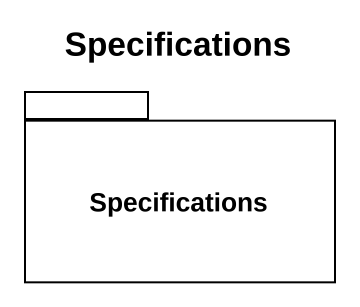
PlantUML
@startuml
title Specifications
package Specifications {
}
@enduml
